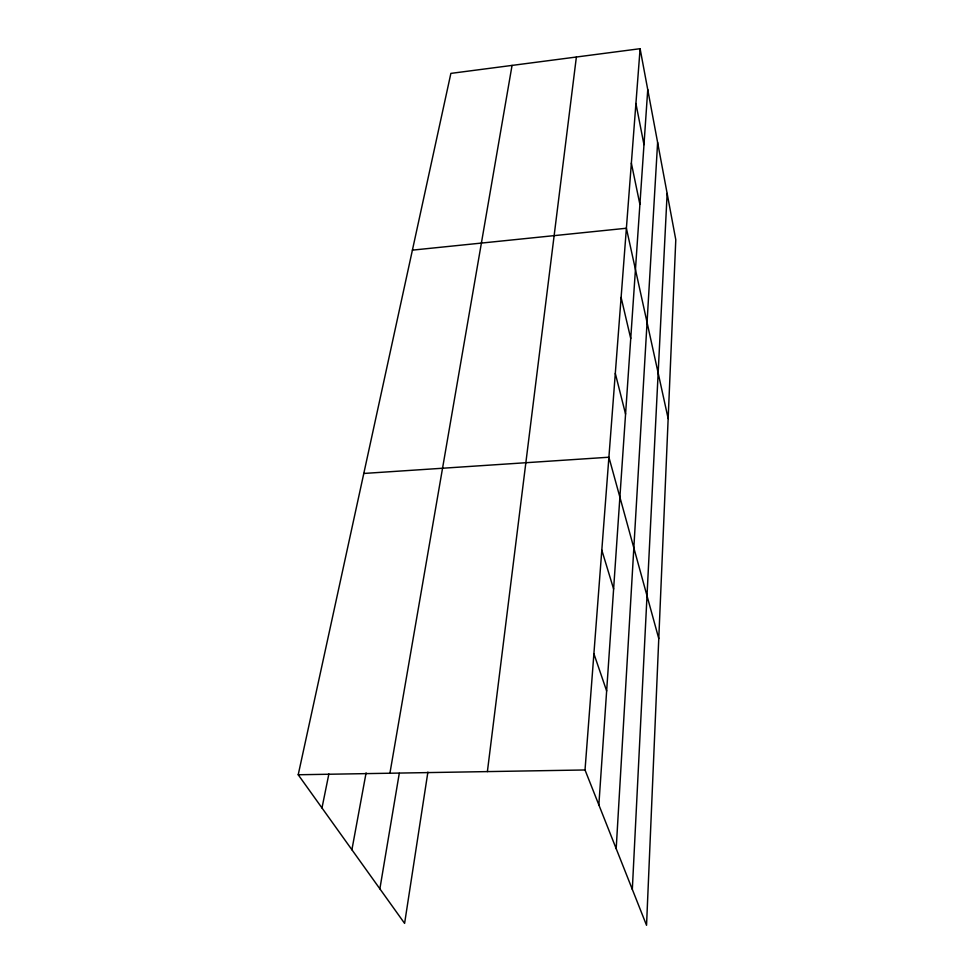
<?xml version="1.0" encoding="UTF-8"?>
<svg xmlns="http://www.w3.org/2000/svg" width="974" height="974" viewBox="0 0 974 974"><rect width="100%" height="100%" fill="white"/><g stroke="black" fill="none" stroke-linecap="round" stroke-linejoin="round"><path stroke-width="1.46" d="M632.321 889.408L667.141 193.436M616.189 848.671L657.62 142.484M598.852 804.889L647.747 89.584M640.101 48.7L675.786 239.738L646.541 925.3L585.021 769.971L640.101 48.7L450.877 73.391L298.214 774.756L404.6 923.376L427.89 772.102M487.39 771.603L576.377 57.016M379.872 888.836L399.279 773.307M389.917 773.222L512.056 65.404M351.906 849.766L366.09 772.869M321.98 807.957L328.871 773.977M412.404 250.135L626.392 228.245L668.164 418.601M363.789 473.461L608.908 457.22L658.777 638.591M298.214 774.756L585.021 769.971M593.897 653.737L606.644 690.943M601.81 550.14L613.608 588.966M615.312 373.407L625.564 414.06M621.108 297.435L630.726 338.502M631.359 163.133L639.894 204.394M635.912 103.512L643.972 144.639"/></g></svg>
